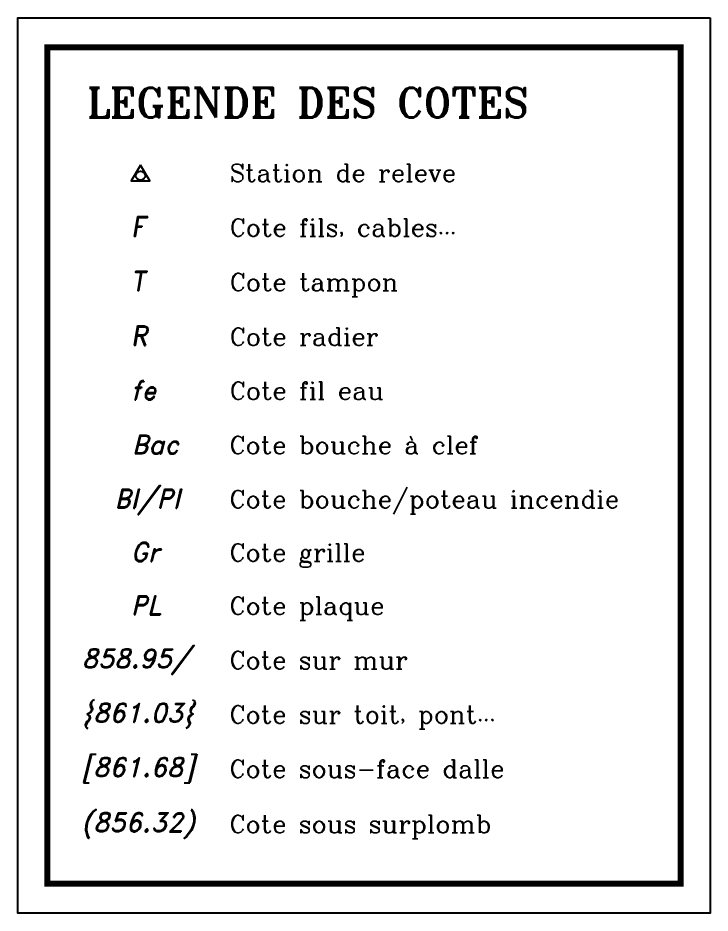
# Model space of a CAD drawing. Header units: millimetres. Extents: x -1573 to 210, y -360 to 557.
# Drawn here: x -721.1 to -662.5, y 12 to 87.8 of the extents above; entities that cross this region are included whole.
import ezdxf

# ---------------------------------------------------------------- set-up
doc = ezdxf.new("R2010")
doc.units = ezdxf.units.MM
doc.header["$LTSCALE"] = 2
doc.set_wipeout_variables(frame=1)
doc.layers.add('Légende Topo', color=7, linetype='Continuous')
doc.layers.add('Wipeout', color=255, linetype='Continuous')
doc.styles.add('20', font='romand', dxfattribs={"height": 1})
doc.styles.add('ROMANS', font='ROMANC.shx', dxfattribs={"height": 0.36})
doc.styles.add('Romant', font='romant.shx', dxfattribs={"oblique": 13.5, "height": 0.5})

msp = doc.modelspace()

# ---------------------------------------------------------------- wipeouts: each hides what was drawn before it
at = {"lineweight": 30}
msp.add_wipeout([(-721.126, 87.816), (-662.541, 87.816), (-662.541, 12.03), (-721.126, 12.03)], dxfattribs=at).dxf.layer = 'Wipeout'

# ---------------------------------------------------------------- next in the draw order: linework, layer by layer
at = {"layer": 'Légende Topo', "flags": 128}
msp.add_lwpolyline([(-662.541, 87.816), (-662.541, 12.03), (-721.126, 12.03), (-721.126, 87.816)], close=True, dxfattribs=at)
at = {"layer": 'Légende Topo', "const_width": 0.5, "flags": 128}
msp.add_lwpolyline([(-665.041, 85.316), (-665.041, 14.53), (-718.626, 14.53), (-718.626, 85.316)], close=True, dxfattribs=at)
at = {"layer": 'Légende Topo', "color": 1}
msp.add_lwpolyline([(-710.75, 75.358), (-711.526, 74.014), (-709.974, 74.014)], close=True, dxfattribs=at)
msp.add_circle((-710.75, 74.462), 0.384, dxfattribs=at)

# ---------------------------------------------------------------- next in the draw order: texts
at = {"layer": 'Légende Topo'}
for s, height, style, p in [('LEGENDE DES COTES', 2.5, 'Romant', (-715.29, 79.389)), ('Station de releve', 1.5, 'ROMANS', (-703.191, 73.939)), ('Cote fils, cables...', 1.5, 'ROMANS', (-703.191, 69.318)), ('Cote tampon', 1.5, 'ROMANS', (-703.191, 64.697)), ('Cote radier', 1.5, 'ROMANS', (-703.191, 60.075)), ('Cote fil eau', 1.5, 'ROMANS', (-703.191, 55.504)), ('Cote bouche à clef', 1.5, 'ROMANS', (-703.213, 50.898)), ('Cote bouche/poteau incendie', 1.5, 'ROMANS', (-703.211, 46.313)), ('Cote grille', 1.5, 'ROMANS', (-703.213, 41.804)), ('Cote plaque', 1.5, 'ROMANS', (-703.21, 37.296)), ('Cote sur mur', 1.5, 'ROMANS', (-703.213, 32.692)), ('Cote sur toit, pont...', 1.5, 'ROMANS', (-703.213, 28.092)), ('Cote sous-face dalle', 1.5, 'ROMANS', (-703.213, 23.492))]:
    msp.add_text(s, height=height, dxfattribs=dict(at, style=style)).set_placement(p)
at = {"layer": 'Légende Topo', "color": 0, "style": '20'}
for s, height, oblique, p in [('F', 1.68, 9, (-711.561, 69.318)), ('T', 1.68, 9, (-711.561, 64.697)), ('R', 1.68, 9, (-711.561, 60.075)), ('fe', 1.6, 13.5, (-711.615, 55.493)), ('Bac', 1.6, 13.5, (-711.465, 50.902)), ('BI/PI', 1.6, 13.5, (-712.956, 46.317)), ('Gr', 1.6, 13.5, (-711.565, 41.799)), ('PL', 1.6, 13.5, (-711.568, 37.287)), ('858.95/', 1.6, 13.5, (-715.708, 32.787)), ('{861.03}', 1.6, 13.5, (-715.708, 28.187)), ('[861.68]', 1.6, 13.5, (-715.708, 23.587))]:
    msp.add_text(s, height=height, rotation=0, dxfattribs=dict(at, oblique=oblique)).set_placement(p)
at = {"layer": 'Légende Topo', "color": 1, "style": '20', "oblique": 13.5}
msp.add_text('(856.32)', height=1.6, rotation=0, dxfattribs=at).set_placement((-715.708, 18.907))
at = {"layer": 'Légende Topo', "color": 1, "style": 'ROMANS'}
msp.add_text('Cote sous surplomb', height=1.5, dxfattribs=at).set_placement((-703.213, 18.812))

doc.saveas('drawing.dxf')
